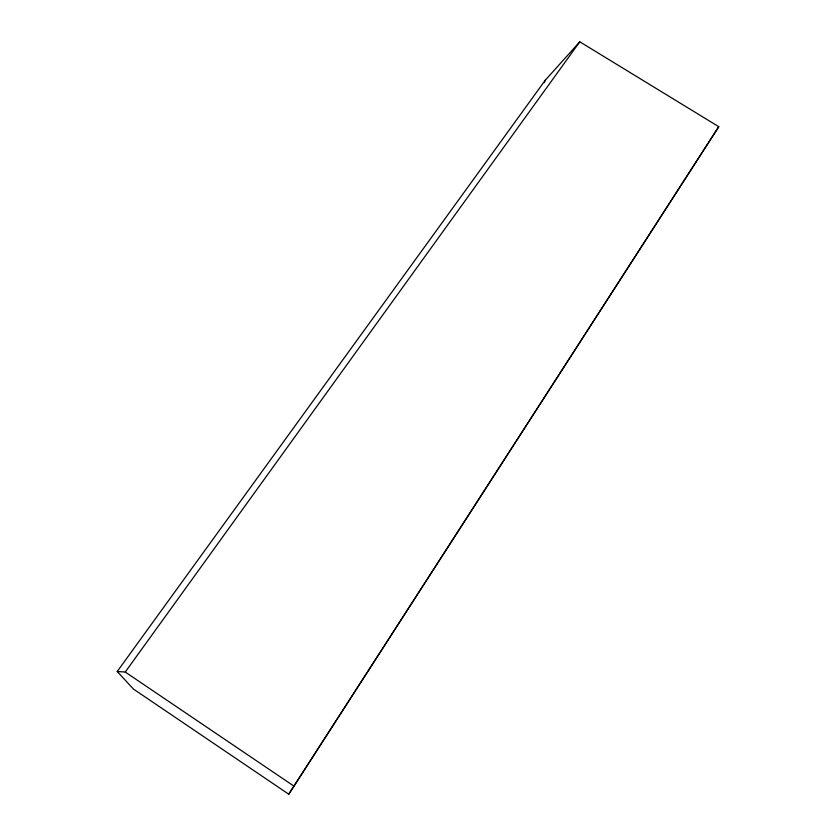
<?xml version="1.0" encoding="UTF-8"?>
<svg xmlns="http://www.w3.org/2000/svg" width="836" height="836" viewBox="0 0 836 836"><rect width="100%" height="100%" fill="white"/><g stroke="black" fill="none" stroke-linecap="round" stroke-linejoin="round"><path stroke-width="1.25" d="M544.33 82.68L545.25 80.235L579.787 41.8L718.772 126.696L288.744 794.2L133.363 689L117.228 671.486L545.25 80.235M288.744 794.2L718.772 126.696M117.228 671.486L125.243 672.039L579.787 41.8M125.243 672.039L294.157 786.258"/></g></svg>
